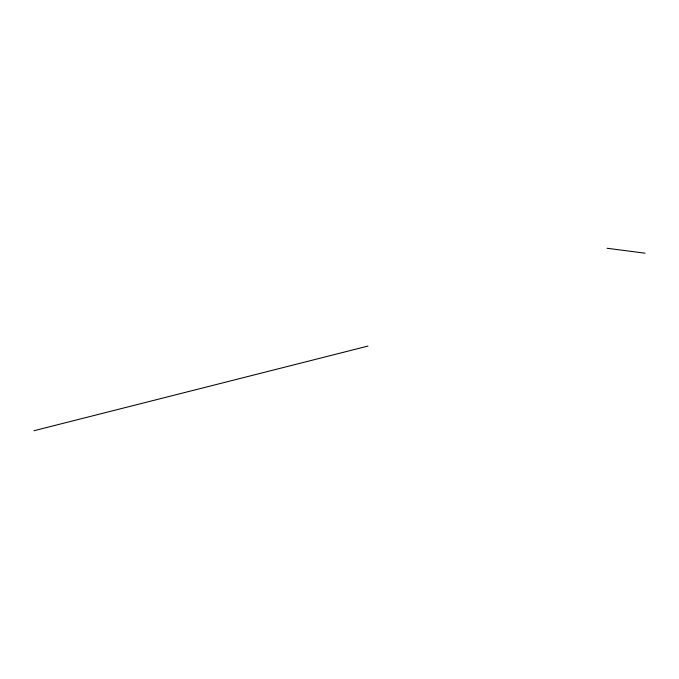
<?xml version="1.0" encoding="UTF-8"?>
<svg xmlns="http://www.w3.org/2000/svg" width="679" height="679" viewBox="0 0 679 679"><rect width="100%" height="100%" fill="white"/><g stroke="black" fill="none" stroke-linecap="round" stroke-linejoin="round"><path stroke-width="1.02" d="M33.95 430.732L367.967 346.078M607.102 248.268L645.05 253.182"/></g></svg>
